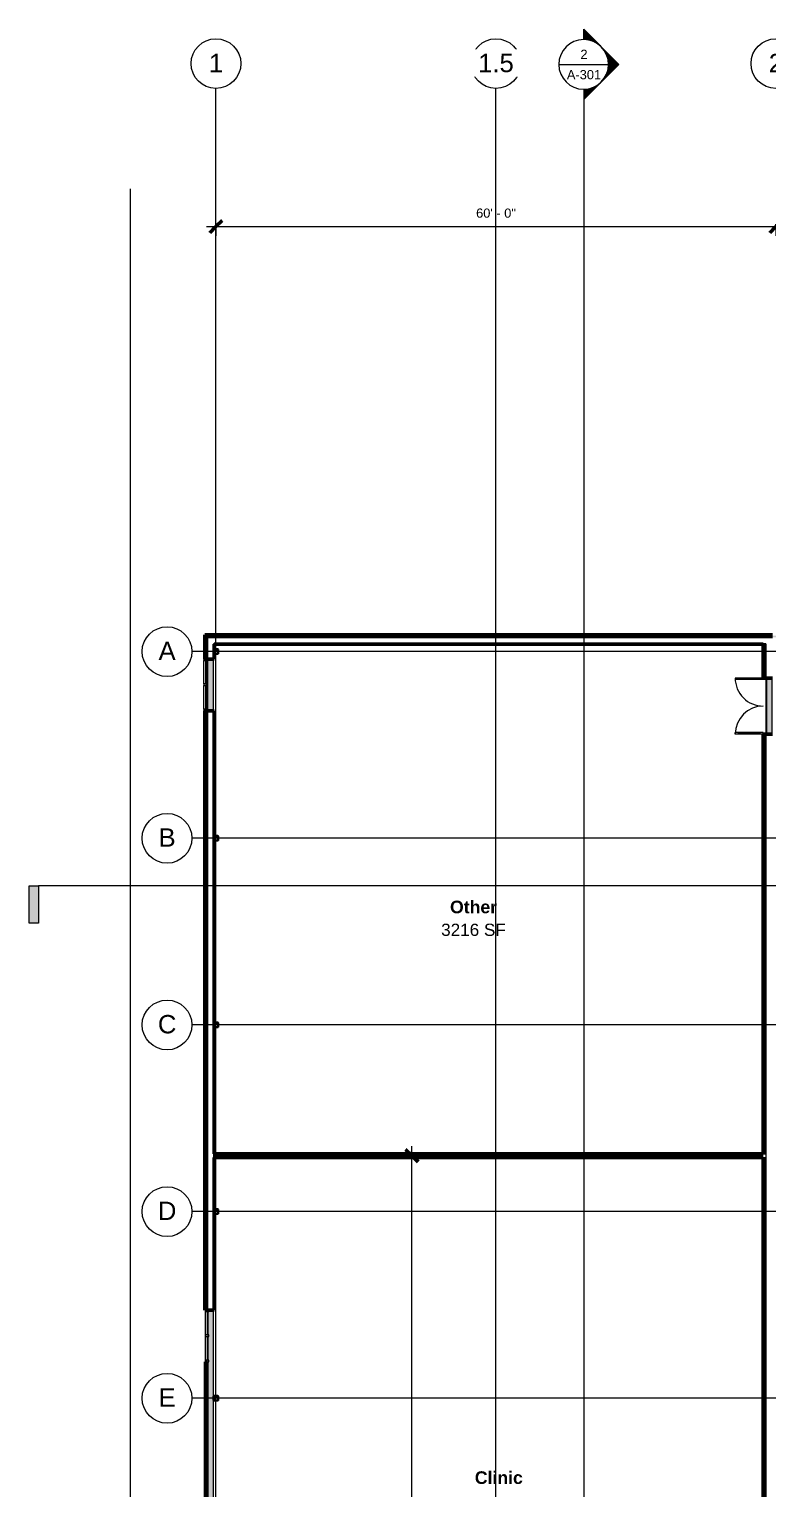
# Model space of a CAD drawing. Header units: inches. Extents: x 21836 to 26424, y -23174 to -20350.
# Drawn here: x 21836 to 22786, y -22226 to -20350 of the extents above; entities that cross this region are included whole.
import ezdxf

# ---------------------------------------------------------------- set-up
doc = ezdxf.new("R2010")
doc.units = ezdxf.units.IN
doc.header["$MEASUREMENT"] = 0
doc.linetypes.add('Grid Line 1_2_', pattern=[0.875, 0.5, -0.125, 0.125, -0.125])
for name, color, linetype, lineweight in [('A-ANNO-DIMS', 211, 'Continuous', 9), ('A-ANNO-DIMS-128', 211, 'Continuous', 9), ('A-DETL', 90, 'Continuous', 9), ('A-DOOR', 31, 'Continuous', 13), ('A-DOOR-GLAZ', 31, 'Continuous', 30), ('A-GLAZ-CURT', 52, 'Continuous', 9), ('A-GLAZ-CWMG', 51, 'Continuous', 9), ('A-WALL', 113, 'Continuous', 13), ('A-WALL-PATT', 111, 'Continuous', 50), ('C-BLDG-PADS', 91, 'Continuous', 9), ('C-TOPO', 7, 'Continuous', 9), ('G-ANNO-SYMB', 111, 'Continuous', 9), ('I-WALL', 2, 'Continuous', 13), ('L-SITE-WALL', 31, 'Continuous', 13), ('M-AREA-IDEN', 171, 'Continuous', 9), ('S-BEAM', 12, 'Continuous', 9), ('S-COLS', 52, 'Continuous', 9), ('S-GRID', 1, 'Continuous', 9), ('S-GRID-IDEN', 1, 'Continuous', 9)]:
    doc.layers.add(name, color=color, linetype=linetype, lineweight=lineweight)
doc.styles.add('Arial', font='arial.ttf', dxfattribs={"height": 23.60479})
doc.styles.add('Arial_1', font='arial.ttf', dxfattribs={"height": 11.802395})
doc.styles.add('Arial_2', font='arial.ttf', dxfattribs={"height": 15.736527})
doc.styles.add('Arial_B_1', font='arialbd.ttf', dxfattribs={"height": 16.236099})
doc.dimstyles.new('Linear_-_3_32__Arial', dxfattribs={"dimscale": 12, "dimtxt": 12, "dimasz": 1.333333, "dimexe": 1, "dimexo": 0.666667, "dimgap": 0.666667, "dimtad": 1, "dimdec": 0, "dimzin": 1, "dimdsep": 46, "dimlunit": 4, "dimtxsty": 'Arial_1', "dimblk1": 'OBLIQUE', "dimblk2": 'OBLIQUE', "dimsah": 1, "dimcen": 0.09, "dimdle": 1, "dimazin": 0, "dimtfac": 1, "dimtdec": 4, "dimtix": 1, "dimtmove": 0, "dimatfit": 3, "dimfxl": 1, "dimtvp": 1, "dimtfill": 1, "dimfrac": 2, "dimtolj": 1, "dimtzin": 0, "dimarcsym": 2})
doc.dimstyles.new('Linear_-_3_32__Arial_1', dxfattribs={"dimscale": 12, "dimtxt": 12, "dimasz": 1.333333, "dimexe": 1, "dimexo": 0.666667, "dimgap": 0.666667, "dimtad": 1, "dimdec": 0, "dimzin": 1, "dimdsep": 46, "dimlunit": 4, "dimtxsty": 'Arial_1', "dimblk1": 'OBLIQUE', "dimblk2": 'OBLIQUE', "dimsah": 1, "dimcen": 0.09, "dimdle": 1, "dimazin": 0, "dimtfac": 1, "dimtdec": 4, "dimtix": 1, "dimtmove": 0, "dimatfit": 3, "dimfxl": 1, "dimtvp": 1, "dimtfill": 1, "dimfrac": 2, "dimtolj": 1, "dimtzin": 0, "dimarcsym": 2})
pattern_1 = [(45, (0, 0), (-12.671354, 12.671354), []), (45, (0, 19.2), (-12.671354, 12.671354), [])]
pattern_2 = [(0, (0, 0), (0, 16), []), (90, (0, 0), (-16, 1e-15), [])]

# ---------------------------------------------------------------- blocks, each defined once
blk = doc.blocks.new('Girt_C - 8_D-707915-First Floor Plan')
at = {"layer": 'S-BEAM'}
h = blk.add_hatch(color=256, dxfattribs=at)
h.paths.add_polyline_path([(22065.5, -22759.9), (22065.6, -22759.9), (22065.6, -22473.7), (22065.4, -22473.7), (22065.4, -22759.9)], flags=0)
h.paths.add_polyline_path([(22065.6, -22335.6), (22065.5, -22063.1), (22065.4, -22063.1), (22065.4, -22335.6), (22065.5, -22335.6)], flags=0)
h.paths.add_polyline_path([(22065.6, -21226.1), (22065.6, -21159.6), (22065.4, -21159.6), (22065.4, -21226.1), (22065.6, -21226.1)], flags=0)
h = blk.add_hatch(color=256, dxfattribs=at)
h.paths.add_polyline_path([(22073.2, -22759.9), (22073.2, -22473.7), (22065.6, -22473.7), (22065.6, -22759.9)], flags=0)
h.paths.add_polyline_path([(22073.2, -22335.6), (22073.2, -21996.6), (22067.1, -21996.6), (22067.1, -21998.6), (22066.4, -21998.6), (22066.4, -22028.6), (22067.1, -22028.6), (22067.1, -22030.6), (22066.4, -22030.6), (22066.4, -22061.1), (22067.1, -22061.1), (22067.1, -22063.1), (22065.6, -22063.1), (22065.6, -22335.6)], flags=0)
h.paths.add_polyline_path([(22073.2, -21226.1), (22073.2, -21159.6), (22065.6, -21159.6), (22065.6, -21226.1)], flags=0)
h = blk.add_hatch(color=256, dxfattribs=at)
h.paths.add_polyline_path([(22073.3, -22759.9), (22073.4, -22759.9), (22073.4, -22473.7), (22073.2, -22473.7), (22073.2, -22759.9)], flags=0)
h.paths.add_polyline_path([(22073.2, -22335.6), (22073.4, -22335.6), (22073.4, -21996.6), (22073.2, -21996.6), (22073.2, -22259.2)], flags=0)
h.paths.add_polyline_path([(22073.3, -21226.1), (22073.4, -21226.1), (22073.4, -21159.6), (22073.2, -21159.6), (22073.2, -21226.1)], flags=0)
h = blk.add_hatch(color=256, dxfattribs=at)
h.paths.add_polyline_path([(22065.6, -22061.1), (22065.5, -22030.6), (22065.4, -22030.6), (22065.4, -22061.1), (22065.5, -22061.1)], flags=0)
h.paths.add_polyline_path([(22065.4, -22028.6), (22065.6, -22028.6), (22065.5, -21998.6), (22065.4, -21998.6), (22065.4, -22028.6)], flags=0)
h = blk.add_hatch(color=256, dxfattribs=at)
h.paths.add_polyline_path([(22066.4, -22061.1), (22066.4, -22030.6), (22065.6, -22030.6), (22065.6, -22061.1)], flags=0)
h.paths.add_polyline_path([(22066.4, -22028.6), (22066.4, -21998.6), (22065.6, -21998.6), (22065.6, -22028.6)], flags=0)
for p, q in [((22065.4, -21159.6), (22065.4, -21226.1)), ((22073.4, -21226.1), (22073.4, -21159.6)), ((22065.4, -21998.6), (22065.4, -22028.6)), ((22073.4, -22107.5), (22073.4, -21996.6)), ((22065.4, -22030.6), (22065.4, -22061.1)), ((22065.4, -22063.1), (22065.4, -22335.6)), ((22073.4, -22335.6), (22073.4, -22112.6)), ((22065.4, -22475.7), (22065.4, -22548.1)), ((22073.4, -22551.5), (22073.4, -22473.7)), ((22065.4, -22550.1), (22065.4, -22580)), ((22073.4, -22755.5), (22073.4, -22556.6)), ((22065.4, -22582), (22065.4, -22611.8)), ((22065.4, -22613.8), (22065.4, -22643.7)), ((22065.4, -22645.7), (22065.4, -22675.5)), ((22065.4, -22677.5), (22065.4, -22707.4)), ((22065.4, -22709.4), (22065.4, -22739.2)), ((22065.4, -22741.2), (22065.4, -22759.9)), ((22065.6, -22759.9), (22065.4, -22759.9)), ((22073.2, -22759.9), (22065.6, -22759.9)), ((22073.4, -22759.9), (22073.2, -22759.9))]:
    blk.add_line(p, q, dxfattribs=at)
blk = doc.blocks.new('Girt_Z - 8_D-559297-First Floor Plan')
at = {"layer": 'S-BEAM'}
h = blk.add_hatch(color=256, dxfattribs=at)
h.paths.add_polyline_path([(22783.5, -22337.9), (22784.1, -22337.9), (22784.1, -22265.9), (22783.5, -22265.9), (22783.5, -22336.7)], flags=0)
h.paths.add_polyline_path([(22783.5, -21256.1), (22784.1, -21256.1), (22784.1, -21184.1), (22783.5, -21184.1)], flags=0)
h = blk.add_hatch(color=256, dxfattribs=at)
h.paths.add_polyline_path([(22784.2, -22337.9), (22784.2, -22265.9), (22784.1, -22265.9), (22784.1, -22337.9)], flags=0)
h.paths.add_polyline_path([(22784.1, -21256.1), (22784.2, -21256.1), (22784.2, -21184.1), (22784.1, -21184.1)], flags=0)
h = blk.add_hatch(color=256, dxfattribs=at)
h.paths.add_polyline_path([(22791.3, -22337.9), (22791.3, -22265.9), (22784.2, -22265.9), (22784.2, -22337.9)], flags=0)
h.paths.add_polyline_path([(22791.3, -21256.1), (22791.3, -21184.1), (22784.2, -21184.1), (22784.2, -21256.1)], flags=0)
h = blk.add_hatch(color=256, dxfattribs=at)
h.paths.add_polyline_path([(22791.3, -22337.9), (22791.5, -22337.9), (22791.5, -22265.9), (22791.3, -22265.9), (22791.3, -22336.7)], flags=0)
h.paths.add_polyline_path([(22791.3, -21256.1), (22791.5, -21256.1), (22791.5, -21184.1), (22791.3, -21184.1)], flags=0)
for p, q in [((22783.5, -21184.1), (22783.5, -21256.1)), ((22784.1, -21184.1), (22784.1, -21256.1)), ((22784.2, -21184.1), (22784.2, -21256.1)), ((22791.5, -21256.1), (22791.5, -21184.1)), ((22783.5, -22265.9), (22783.5, -22337.9)), ((22784.1, -22265.9), (22784.1, -22337.9)), ((22784.2, -22265.9), (22784.2, -22337.9)), ((22791.5, -22337.9), (22791.5, -22265.9))]:
    blk.add_line(p, q, dxfattribs=at)
blk = doc.blocks.new('System Panel - Glazed-620282-First Floor Plan')
at = {"layer": 'A-GLAZ-CURT', "lineweight": 13}
for p, q in [((15, 1.25), (-15, 1.25)), ((-15, 1.25), (-15, 0.25)), ((-15, 0.25), (15, 0.25)), ((15, 0.25), (15, 1.25))]:
    blk.add_line(p, q, dxfattribs=at)
blk = doc.blocks.new('Rectangular Mullion - Rectangular Mullion 1-620283-First Floor Plan')
at = {"layer": 'A-GLAZ-CWMG', "lineweight": 20}
for p, q in [((0, 2), (-2, 2)), ((-2, 2), (-2, -2)), ((0, -2), (0, 2)), ((-2, -2), (0, -2))]:
    blk.add_line(p, q, dxfattribs=at)
blk = doc.blocks.new('Rectangular Mullion - Rectangular Mullion 1-620284-First Floor Plan')
at = {"layer": 'A-GLAZ-CWMG', "lineweight": 20}
for p, q in [((-2, 2), (0, 2)), ((-2, -2), (-2, 2)), ((0, 2), (0, -2)), ((0, -2), (-2, -2))]:
    blk.add_line(p, q, dxfattribs=at)
blk = doc.blocks.new('Rectangular Mullion - Rectangular Mullion 1-599793-First Floor Plan')
at = {"layer": 'A-GLAZ-CWMG'}
blk.add_line((22063.1, -22028.6), (22063.1, -21998.6), dxfattribs=at)
blk = doc.blocks.new('System Panel - Glazed-620285-First Floor Plan')
at = {"layer": 'A-GLAZ-CURT', "lineweight": 13}
for p, q in [((15.25, 1.25), (-15.25, 1.25)), ((-15.25, 1.25), (-15.25, 0.25)), ((-15.25, 0.25), (15.25, 0.25)), ((15.25, 0.25), (15.25, 1.25))]:
    blk.add_line(p, q, dxfattribs=at)
blk = doc.blocks.new('Rectangular Mullion - Rectangular Mullion 1-599795-First Floor Plan')
at = {"layer": 'A-GLAZ-CWMG'}
for p, q in [((22063.1, -22061.1), (22063.1, -22030.6)), ((22064.7, -22063.1), (22063.1, -22063.1)), ((22065, -22063.1), (22064.7, -22063.1)), ((22065.4, -22063.1), (22065, -22063.1))]:
    blk.add_line(p, q, dxfattribs=at)
blk = doc.blocks.new('Rectangular Mullion - Rectangular Mullion 1-620281-First Floor Plan')
at = {"layer": 'A-GLAZ-CWMG', "lineweight": 20}
for p, q in [((-1, 2), (1, 2)), ((-1, -2), (-1, 2)), ((1, 2), (1, -2)), ((1, -2), (-1, -2))]:
    blk.add_line(p, q, dxfattribs=at)
blk = doc.blocks.new('Double-Glass 1 - 72_ x 96_-704381-First Floor Plan')
at = {"layer": 'A-DOOR', "lineweight": 20}
for p, q in [((-36, -6.2), (-36, -10.2)), ((-36, -6.2), (-34, -6.2)), ((-36, -10.2), (-34, -10.2)), ((-34, -6.2), (-34, -10.2)), ((34, -6.2), (34, -10.2)), ((36, -6.2), (34, -6.2)), ((36, -10.2), (34, -10.2)), ((36, -6.2), (36, -10.2)), ((-36, -38.2), (-36, -42.2)), ((-36, -38.2), (-34, -38.2)), ((-36, -42.2), (-34, -42.2)), ((-34, -38.2), (-34, -42.2)), ((34, -38.2), (34, -42.2)), ((34, -38.2), (36, -38.2)), ((36, -42.2), (34, -42.2)), ((36, -38.2), (36, -42.2))]:
    blk.add_line(p, q, dxfattribs=at)
at = {"layer": 'A-DOOR', "lineweight": 9}
for p, q in [((-36, -10.2), (-36, -38.2)), ((-34, -10.2), (-34, -38.2)), ((34, -10.2), (34, -38.2)), ((36, -10.2), (36, -38.2))]:
    blk.add_line(p, q, dxfattribs=at)
for centre, start, end in [((-36, -6.2), 270, 0), ((36, -6.1), 180.0334, 270)]:
    blk.add_arc(centre, 36, start, end, dxfattribs=at)
at = {"layer": 'A-DOOR-GLAZ'}
for p, q in [((-35, -38.2), (-35, -10.2)), ((35, -10.2), (35, -38.2))]:
    blk.add_line(p, q, dxfattribs=at)
blk = doc.blocks.new('Basic Wall _ arcoPlus - 547 - ___-687784-First Floor Plan')
at = {"layer": 'A-WALL'}
for p, q in [((22063, -22063.1), (22062.9, -22063.1)), ((22062.9, -22063.1), (22063, -22063.1)), ((22062.9, -22063.1), (22062.9, -22335.6)), ((22062.9, -22063.1), (22062.9, -22335.6)), ((22063, -22063.1), (22063, -22063.1)), ((22063.1, -22063.1), (22063, -22063.1)), ((22063, -22063.1), (22063, -22063.1)), ((22063, -22063.1), (22063, -22063.1)), ((22063, -22063.1), (22063.1, -22063.1)), ((22063, -22063.1), (22063, -22335.6)), ((22063, -22063.1), (22063, -22335.6)), ((22063, -22063.1), (22063, -22335.6)), ((22063, -22063.1), (22063, -22335.6)), ((22064.7, -22063.1), (22063.1, -22063.1)), ((22063.1, -22063.1), (22064.7, -22063.1)), ((22065, -22063.1), (22064.7, -22063.1)), ((22064.7, -22063.1), (22065, -22063.1)), ((22065, -22063.1), (22064.7, -22063.1)), ((22064.7, -22063.1), (22064.7, -22335.6)), ((22064.7, -22063.1), (22064.7, -22335.6)), ((22064.7, -22063.1), (22064.7, -22335.6)), ((22064.7, -22063.1), (22064.7, -22335.6)), ((22065, -22063.1), (22065, -22063.1)), ((22065, -22063.1), (22065, -22335.6)), ((22065, -22063.1), (22065, -22335.6)), ((22065, -22063.1), (22065, -22335.6)), ((22065, -22335.6), (22065, -22063.1))]:
    blk.add_line(p, q, dxfattribs=at)
blk = doc.blocks.new('System Panel - Glazed-V41-First Floor Plan')
at = {"layer": 'A-GLAZ-CURT', "lineweight": 13}
for p, q in [((15, 1.25), (-15, 1.25)), ((-15, 1.25), (-15, 0.25)), ((-15, 0.25), (15, 0.25)), ((15, 0.25), (15, 1.25))]:
    blk.add_line(p, q, dxfattribs=at)
at = {"layer": 'A-GLAZ-CURT'}
for p, q in [((-15, 0.25), (-15, 1.25)), ((15, 1.25), (-15, 1.25)), ((-15, 0.25), (15, 0.25)), ((15, 1.25), (15, 0.25))]:
    blk.add_line(p, q, dxfattribs=at)
blk = doc.blocks.new('Rectangular Mullion - Rectangular Mullion 1-V42-First Floor Plan')
at = {"layer": 'A-GLAZ-CWMG'}
for p, q in [((22060.6, -21191.6), (22060.6, -21161.6)), ((22064.6, -21191.6), (22064.6, -21161.6))]:
    blk.add_line(p, q, dxfattribs=at)
blk = doc.blocks.new('System Panel - Glazed-V43-First Floor Plan')
at = {"layer": 'A-GLAZ-CURT', "lineweight": 13}
for p, q in [((15.25, 1.25), (-15.25, 1.25)), ((-15.25, 1.25), (-15.25, 0.25)), ((-15.25, 0.25), (15.25, 0.25)), ((15.25, 0.25), (15.25, 1.25))]:
    blk.add_line(p, q, dxfattribs=at)
at = {"layer": 'A-GLAZ-CURT'}
for p, q in [((-15.25, 0.25), (-15.25, 1.25)), ((15.25, 1.25), (-15.25, 1.25)), ((-15.25, 0.25), (15.25, 0.25)), ((15.25, 1.25), (15.25, 0.25))]:
    blk.add_line(p, q, dxfattribs=at)
blk = doc.blocks.new('Rectangular Mullion - Rectangular Mullion 1-V44-First Floor Plan')
at = {"layer": 'A-GLAZ-CWMG'}
for p, q in [((22060.6, -21224.1), (22060.6, -21193.6)), ((22064.6, -21224.1), (22064.6, -21193.6))]:
    blk.add_line(p, q, dxfattribs=at)
blk = doc.blocks.new('Grid - Grid Head - Circle-14747-First Floor Plan')
at = {"layer": 'S-GRID-IDEN'}
blk.add_circle((0, 0), 0.25, dxfattribs=at)
blk = doc.blocks.new('Section - Section Head - Filled-1526-First Floor Plan')
at = {"layer": 'G-ANNO-SYMB'}
h = blk.add_hatch(color=256, dxfattribs=at)
edge = h.paths.add_edge_path(flags=0)
edge.add_line((-0.427, 0.177), (-0.25, 0.354))
edge.add_line((-0.25, 0.354), (-0.25, 0.25))
edge.add_arc((-0.25, 0), 0.25, 90, 135)
h = blk.add_hatch(color=256, dxfattribs=at)
edge = h.paths.add_edge_path(flags=0)
edge.add_arc((-0.25, 0), 0.25, 45, 90)
edge.add_line((-0.25, 0.25), (-0.25, 0.354))
edge.add_line((-0.25, 0.354), (-0.073, 0.177))
h = blk.add_hatch(color=256, dxfattribs=at)
edge = h.paths.add_edge_path(flags=0)
edge.add_arc((-0.25, 0), 0.25, 137.9216, 180)
edge.add_line((-0.5, 0), (-0.604, 0))
edge.add_line((-0.604, 0), (-0.436, 0.168))
h = blk.add_hatch(color=256, dxfattribs=at)
edge = h.paths.add_edge_path(flags=0)
edge.add_line((-0.064, 0.168), (0.104, 0))
edge.add_line((0.104, 0), (0, 0))
edge.add_arc((-0.25, 0), 0.25, 0, 42.0784)
for p, q in [((-0.25, 0.354), (-0.604, 0)), ((-0.25, 0.354), (-0.427, 0.177)), ((-0.25, 0.354), (0.104, 0)), ((-0.25, 0.25), (-0.25, 0.354)), ((-0.073, 0.177), (-0.25, 0.354)), ((-0.25, 0.354), (-0.25, 0.25)), ((-0.436, 0.168), (-0.604, 0)), ((0.104, 0), (-0.064, 0.168)), ((-0.604, 0), (-0.5, 0)), ((0, 0), (0.104, 0)), ((-0.5, 0), (-0.604, 0)), ((0, 0), (0.104, 0))]:
    blk.add_line(p, q, dxfattribs=at)
for start, end in [(360, 180), (137.9216, 180), (90, 135), (45, 90), (0, 42.0784), (180, 360)]:
    blk.add_arc((-0.25, 0), 0.25, start, end, dxfattribs=at)
blk = doc.blocks.new('DIMBLOCK1-First Floor Plan')
at = {"layer": 'A-ANNO-DIMS-128'}
for p, q in [((22064.4, -20603.7), (22796.4, -20603.7)), ((22076.4, -20600.4), (22076.4, -20615.7)), ((22076.4, -20603.7), (22076.4, -20600.4)), ((22796.4, -20600.4), (22796.4, -20615.7)), ((22796.4, -20603.7), (22796.4, -20600.4))]:
    blk.add_line(p, q, dxfattribs=at)
at = {"layer": 'A-ANNO-DIMS-128', "lineweight": 50}
for p, q in [((22076.4, -20603.7), (22068.4, -20611.7)), ((22076.4, -20603.7), (22084.4, -20595.7)), ((22796.4, -20603.7), (22788.4, -20611.7)), ((22796.4, -20603.7), (22804.4, -20595.7))]:
    blk.add_line(p, q, dxfattribs=at)
at = {"layer": 'A-ANNO-DIMS-128', "color": 0, "insert": (22410.9, -20580.4), "char_height": 11.8, "width": 61.145, "attachment_point": 1, "line_spacing_factor": 0.938532, "style": 'Arial_1', "bg_fill": 3, "box_fill_scale": 1.25, "bg_fill_color": 0, "bg_fill_transparency": 0}
blk.add_mtext('60\' - 0"', dxfattribs=at)
blk = doc.blocks.new('_Oblique')
at = {"color": 0, "linetype": 'ByBlock', "lineweight": -2}
blk.add_line((-0.5, -0.5), (0.5, 0.5), dxfattribs=at)
blk = doc.blocks.new('Section - 3_32_ x 3_8_-18514-First Floor Plan')
at = {"layer": 'G-ANNO-SYMB'}
blk.add_hatch(color=256, dxfattribs=at).paths.add_polyline_path([(0, 0.375), (0, 0), (-0.09375, 0), (-0.09375, 0.375)], flags=0)
for p, q in [((0, 0.375), (-0.09375, 0.375)), ((-0.09375, 0.375), (-0.09375, 0)), ((0, 0), (0, 0.375)), ((-0.09375, 0), (0, 0))]:
    blk.add_line(p, q, dxfattribs=at)
blk = doc.blocks.new('DIMBLOCK14-First Floor Plan')
at = {"layer": 'A-ANNO-DIMS-128'}
for p, q in [((22328.3, -22770.1), (22328.3, -21786.1)), ((22325, -21798.1), (22340.3, -21798.1)), ((22328.3, -21798.1), (22325, -21798.1)), ((22325, -22758.1), (22340.3, -22758.1)), ((22328.3, -22758.1), (22325, -22758.1))]:
    blk.add_line(p, q, dxfattribs=at)
at = {"layer": 'A-ANNO-DIMS-128', "lineweight": 50}
for p, q in [((22328.3, -21798.1), (22320.3, -21790.1)), ((22328.3, -21798.1), (22336.3, -21806.1)), ((22328.3, -22758.1), (22320.3, -22750.1)), ((22328.3, -22758.1), (22336.3, -22766.1))]:
    blk.add_line(p, q, dxfattribs=at)
at = {"layer": 'A-ANNO-DIMS-128', "color": 0, "insert": (22305, -22303.5), "char_height": 11.8, "width": 61.145, "attachment_point": 1, "rotation": 90, "line_spacing_factor": 0.938532, "style": 'Arial_1', "bg_fill": 3, "box_fill_scale": 1.25, "bg_fill_color": 0, "bg_fill_transparency": 0}
blk.add_mtext('80\' - 0"', dxfattribs=at)

msp = doc.modelspace()

# ---------------------------------------------------------------- hatches: boundary and pattern name
at = {"layer": 'A-WALL-PATT', "lineweight": 9}
h = msp.add_hatch(dxfattribs=at)
h.set_pattern_fill('FP_10', color=256, style=0, pattern_type=2)
h.set_pattern_definition(pattern_2)
h.paths.add_polyline_path([(22063.6, -21131.3), (22792.1, -21131.3), (22792.1, -21130.3), (22063.6, -21130.3)], flags=0)
h = msp.add_hatch(dxfattribs=at)
h.set_pattern_fill('FP_10', color=256, style=0, pattern_type=2)
h.set_pattern_definition(pattern_2)
h.paths.add_polyline_path([(22063.6, -21159.6), (22064.6, -21159.6), (22064.6, -21131.3), (22063.6, -21131.3), (22063.6, -21155.4)], flags=0)
h = msp.add_hatch(dxfattribs=at)
h.set_pattern_fill('FP_10', color=256, style=0, pattern_type=2)
h.set_pattern_definition(pattern_2)
h.paths.add_polyline_path([(22782.8, -22369.5), (22782.8, -22337.9), (22781.8, -22337.9), (22781.8, -22369.5)], flags=0)
h.paths.add_polyline_path([(22782.8, -22265.9), (22782.8, -21800.6), (22781.8, -21800.6), (22781.8, -22265.9)], flags=0)
h.paths.add_polyline_path([(22781.8, -21795.6), (22782.8, -21795.6), (22782.8, -21256.1), (22781.8, -21256.1), (22781.8, -21794.4)], flags=0)
h.paths.add_polyline_path([(22782.8, -21184.1), (22782.8, -21140.7), (22781.8, -21140.7), (22781.8, -21184.1)], flags=0)
h = msp.add_hatch(dxfattribs=at)
h.set_pattern_fill('FP_10', color=256, style=0, pattern_type=2)
h.set_pattern_definition(pattern_2)
h.paths.add_polyline_path([(22063.6, -21996.6), (22064.6, -21996.6), (22064.6, -21226.1), (22063.6, -21226.1), (22063.6, -21949.4)], flags=0)
at = {"layer": 'C-BLDG-PADS'}
h = msp.add_hatch(color=256, dxfattribs=at)
h.paths.add_polyline_path([(24705.1, -22771.5), (24978.9, -22771.5), (24978.9, -22771.5), (24661.4, -22771.5), (24661.4, -22771.5)], flags=0)
h.paths.add_polyline_path([(24013.9, -22771.5), (24232.4, -22771.5), (24232.4, -22771.5), (23989.4, -22771.5), (23989.4, -22771.5)], flags=0)
h.paths.add_polyline_path([(23570.6, -22771.5), (23921.4, -22771.5), (23921.4, -22771.5), (23502.4, -22771.5), (23502.4, -22771.5)], flags=0)
h.paths.add_polyline_path([(24819.5, -22771.4), (24978.9, -22771.4), (24978.9, -22771.3), (24661.4, -22771.3), (24661.4, -22771.4), (24774.2, -22771.4)], flags=0)
h.paths.add_polyline_path([(23712.7, -22771.4), (23921.4, -22771.4), (23921.4, -22771.3), (23502.4, -22771.3), (23502.4, -22771.4), (23599.2, -22771.4)], flags=0)
h.paths.add_polyline_path([(24111.4, -22771.4), (24232.4, -22771.4), (24232.4, -22771.3), (23989.4, -22771.3), (23989.4, -22771.4), (24013.9, -22771.4)], flags=0)
h.paths.add_polyline_path([(24843.3, -22769.5), (24978.9, -22769.5), (24978.9, -22769.4), (24661.4, -22769.4), (24661.4, -22769.5), (24774.2, -22769.5)], flags=0)
h.paths.add_polyline_path([(23989.4, -22769.5), (24232.4, -22769.5), (24232.4, -22769.4), (23989.4, -22769.4)], flags=0)
h.paths.add_polyline_path([(23502.4, -22769.5), (23921.4, -22769.5), (23921.4, -22769.4), (23502.4, -22769.4)], flags=0)
h.paths.add_polyline_path([(25993, -22339.1), (25994.6, -22339.1), (25994.6, -22337.4), (25993.6, -22337.4), (25993.6, -22335.6), (25993, -22335.6), (25993, -22338.3)], flags=0)
h.paths.add_polyline_path([(22065, -22335.6), (22065, -22063.1), (22065, -22063.1), (22065, -22335.6)], flags=0)
h.paths.add_polyline_path([(22063.1, -22335.6), (22063.1, -22063.1), (22063, -22063.1), (22063, -22335.6), (22063.1, -22335.6)], flags=0)
h.paths.add_polyline_path([(22062.9, -22335.6), (22063, -22335.6), (22063, -22063.1), (22062.9, -22063.1), (22062.9, -22259.2)], flags=0)
h.paths.add_polyline_path([(25992.7, -22335.6), (25992.7, -22110.1), (25992.6, -22110.1), (25992.6, -22335.6)], flags=0)
h.paths.add_polyline_path([(25965.9, -21131.8), (25983.8, -21131.8), (25983.8, -21131.7), (25856, -21131.7), (25856, -21131.8)], flags=0)
h.paths.add_polyline_path([(24064.7, -21131.8), (24064.7, -21131.7), (23952.4, -21131.7), (23952.4, -21131.8)], flags=0)
h.paths.add_polyline_path([(22838.9, -21131.8), (22938.3, -21131.8), (22938.3, -21131.7), (22792.1, -21131.7), (22792.1, -21131.8), (22805.8, -21131.8)], flags=0)
h.paths.add_polyline_path([(22800.6, -21129.9), (22800.6, -21129.8), (22792.1, -21129.8), (22792.1, -21129.9)], flags=0)
h.paths.add_polyline_path([(22800.6, -21129.7), (22800.6, -21129.7), (22792.1, -21129.7), (22792.1, -21129.7)], flags=0)
h = msp.add_hatch(color=256, dxfattribs=at)
h.paths.add_polyline_path([(24973.8, -22771.5), (24978.9, -22771.5), (24978.9, -22771.4), (24661.4, -22771.4), (24661.4, -22771.5), (24843.3, -22771.5)], flags=0)
h.paths.add_polyline_path([(24013.9, -22771.5), (24232.4, -22771.5), (24232.4, -22771.4), (23989.4, -22771.4), (23989.4, -22771.5)], flags=0)
h.paths.add_polyline_path([(23921.4, -22771.5), (23921.4, -22771.4), (23502.4, -22771.4), (23502.4, -22771.5), (23875.7, -22771.5)], flags=0)
h.paths.add_polyline_path([(24978.9, -22771.3), (24978.9, -22769.8), (24661.4, -22769.8), (24661.4, -22771.3), (24973.9, -22771.3)], flags=0)
h.paths.add_polyline_path([(24152.2, -22771.3), (24232.4, -22771.3), (24232.4, -22769.8), (23989.4, -22769.8), (23989.4, -22771.3), (24013.9, -22771.3)], flags=0)
h.paths.add_polyline_path([(23563, -22771.3), (23921.4, -22771.3), (23921.4, -22769.8), (23502.4, -22769.8), (23502.4, -22771.3)], flags=0)
h.paths.add_polyline_path([(24973.9, -22769.8), (24978.9, -22769.8), (24978.9, -22769.5), (24661.4, -22769.5), (24661.4, -22769.8), (24843.3, -22769.8)], flags=0)
h.paths.add_polyline_path([(23515.2, -22769.8), (23921.4, -22769.8), (23921.4, -22769.5), (23502.4, -22769.5), (23502.4, -22769.8)], flags=0)
h.paths.add_polyline_path([(24013.9, -22769.8), (24232.4, -22769.8), (24232.4, -22769.5), (23989.4, -22769.5), (23989.4, -22769.8)], flags=0)
h.paths.add_polyline_path([(22063, -22335.6), (22063, -22335.6), (22063, -22063.1), (22063, -22063.1), (22063, -22259.2)], flags=0)
h.paths.add_polyline_path([(22064.6, -22335.6), (22064.7, -22335.6), (22064.6, -22063.1), (22063.1, -22063.1), (22063.1, -22335.6), (22063.6, -22335.6)], flags=0)
h.paths.add_polyline_path([(22064.7, -22335.6), (22065, -22335.6), (22065, -22063.1), (22064.7, -22063.1), (22064.7, -22259.2)], flags=0)
h.paths.add_polyline_path([(25993, -22335.6), (25993, -22110.1), (25992.7, -22110.1), (25992.7, -22335.6)], flags=0)
h.paths.add_polyline_path([(25993.6, -22335.6), (25993.6, -22110.1), (25993, -22110.1), (25993, -22335.6), (25993.1, -22335.6)], flags=0)
h.paths.add_polyline_path([(25965.9, -21131.7), (25983.8, -21131.7), (25983.8, -21131.4), (25856, -21131.4), (25856, -21131.7)], flags=0)
h.paths.add_polyline_path([(24064.7, -21131.7), (24064.7, -21131.4), (23952.4, -21131.4), (23952.4, -21131.7)], flags=0)
h.paths.add_polyline_path([(22938.3, -21131.7), (22938.3, -21131.4), (22792.1, -21131.4), (22792.1, -21131.7), (22908.1, -21131.7)], flags=0)
h.paths.add_polyline_path([(25983.8, -21131.4), (25983.8, -21131.3), (25993.6, -21131.3), (25993.6, -21129.9), (25856, -21129.9), (25856, -21131.4), (25965.9, -21131.4)], flags=0)
h.paths.add_polyline_path([(23952.4, -21131.4), (24064.7, -21131.4), (24064.7, -21129.9), (23952.4, -21129.9), (23952.4, -21131.3)], flags=0)
h.paths.add_polyline_path([(22908.1, -21131.4), (22938.3, -21131.4), (22938.3, -21129.9), (22792.1, -21129.9), (22792.1, -21131.4), (22838.9, -21131.4)], flags=0)
h.paths.add_polyline_path([(22792.1, -21129.8), (22800.6, -21129.7), (22800.6, -21129.7), (22792.1, -21129.7)], flags=0)
at = {"layer": 'S-COLS'}
h = msp.add_hatch(dxfattribs=at)
h.set_pattern_fill('FP_1', color=256, style=0, pattern_type=2)
h.set_pattern_definition(pattern_1)
h.paths.add_polyline_path([(22078.9, -21393.1), (22079.3, -21392.9), (22079.4, -21392.6), (22079.4, -21387.5), (22079.3, -21387.2), (22078.9, -21387.1), (22073.9, -21387.1), (22073.5, -21387.2), (22073.4, -21387.5), (22073.4, -21392.6), (22073.5, -21392.9), (22073.9, -21393.1)], flags=0)
h.paths.add_polyline_path([(22073.9, -21392.8), (22073.7, -21392.8), (22073.6, -21392.6), (22073.6, -21387.5), (22073.7, -21387.4), (22073.9, -21387.3), (22078.9, -21387.3), (22079.1, -21387.4), (22079.2, -21387.5), (22079.2, -21392.6), (22079.1, -21392.8), (22078.9, -21392.8)], flags=0)
h = msp.add_hatch(dxfattribs=at)
h.set_pattern_fill('FP_1', color=256, style=0, pattern_type=2)
h.set_pattern_definition(pattern_1)
h.paths.add_polyline_path([(22073.9, -21873.1), (22078.9, -21873.1), (22079.3, -21872.9), (22079.4, -21872.6), (22079.4, -21867.5), (22079.3, -21867.2), (22078.9, -21867.1), (22073.9, -21867.1), (22073.5, -21867.2), (22073.4, -21867.5), (22073.4, -21872.6), (22073.5, -21872.9)], flags=0)
h.paths.add_polyline_path([(22073.9, -21872.8), (22073.7, -21872.8), (22073.6, -21872.6), (22073.6, -21867.5), (22073.7, -21867.4), (22073.9, -21867.3), (22078.9, -21867.3), (22079.1, -21867.4), (22079.2, -21867.5), (22079.2, -21872.6), (22079.1, -21872.8), (22078.9, -21872.8), (22078.7, -21872.8)], flags=0)

# ---------------------------------------------------------------- linework, layer by layer
at = {"layer": 'A-DETL'}
msp.add_line((21966.1, -20555), (21966.1, -22319.1), dxfattribs=at)
at = {"layer": 'A-WALL'}
for p, q in [((22792.1, -21129.6), (22062.9, -21129.6)), ((22062.9, -21129.6), (22062.9, -21159.6)), ((22792.1, -21130.3), (22063.6, -21130.3)), ((22063.6, -21130.3), (22063.6, -21159.6)), ((22792.1, -21131.3), (22064.6, -21131.3)), ((22064.6, -21131.3), (22064.6, -21159.6)), ((22065.4, -21132.1), (22792.1, -21132.1)), ((22065.4, -21132.1), (22065.4, -21159.6)), ((22783.5, -21140.1), (22073.4, -21140.1)), ((22073.4, -21140.1), (22073.4, -21159.6)), ((22783.5, -21140.7), (22780, -21140.7)), ((22781, -21140.7), (22781, -21184.1)), ((22781.8, -21140.7), (22781.8, -21184.1)), ((22782.8, -21140.7), (22782.8, -21184.1)), ((22783.5, -21140.1), (22783.5, -21184.1)), ((22062.9, -21226.1), (22062.9, -21996.6)), ((22063.6, -21226.1), (22063.6, -21996.6)), ((22064.6, -21226.1), (22064.6, -21996.6)), ((22065.4, -21226.1), (22065.4, -21996.6)), ((22073.4, -21226.1), (22073.4, -21996.6)), ((22781, -21256.1), (22781, -21795.6)), ((22781.8, -21256.1), (22781.8, -21795.6)), ((22782.8, -21256.1), (22782.8, -21795.6)), ((22783.5, -21256.1), (22783.5, -22265.9)), ((22073.4, -21795.6), (22074, -21795.6)), ((22073.4, -21800.6), (22074, -21800.6)), ((22780, -21795.6), (22783.5, -21795.6)), ((22780, -21800.6), (22783.5, -21800.6)), ((22781, -21800.6), (22781, -22265.9)), ((22781.8, -21800.6), (22781.8, -22265.9)), ((22782.8, -21800.6), (22782.8, -22265.9))]:
    msp.add_line(p, q, dxfattribs=at)
at = {"layer": 'A-WALL', "lineweight": 50}
for p, q in [((22063.1, -22063.1), (22063.1, -22336.1)), ((22064.7, -22063.1), (22063.1, -22063.1)), ((22064.7, -22336.1), (22064.7, -22063.1))]:
    msp.add_line(p, q, dxfattribs=at)
at = {"layer": 'C-BLDG-PADS'}
msp.add_line((22062.9, -21996.6), (22062.9, -22335.6), dxfattribs=at)
at = {"layer": 'C-TOPO'}
msp.add_line((22062.9, -22335.6), (22062.9, -21996.6), dxfattribs=at)
at = {"layer": 'G-ANNO-SYMB'}
for p, q in [((22517.2, -20395.1), (22581.2, -20395.1)), ((22549.2, -20427.1), (22549.2, -23161.9)), ((26346.9, -21451.1), (21848.3, -21451.1))]:
    msp.add_line(p, q, dxfattribs=at)
at = {"layer": 'I-WALL', "lineweight": 50}
for p, q in [((22780, -21795.6), (22074, -21795.6)), ((22074, -21800.6), (22780, -21800.6))]:
    msp.add_line(p, q, dxfattribs=at)
at = {"layer": 'L-SITE-WALL', "lineweight": 50}
for p, q in [((22792.1, -21128.6), (22061.9, -21128.6)), ((22061.9, -21128.6), (22061.9, -21159.6)), ((22074, -21140.7), (22780, -21140.7)), ((22074, -21159.6), (22074, -21140.7)), ((22780, -21140.7), (22780, -21184.1)), ((22061.9, -21159.6), (22074, -21159.6)), ((22780, -21184.1), (22792.1, -21184.1)), ((22074, -21226.1), (22061.9, -21226.1)), ((22061.9, -21226.1), (22061.9, -21996.6)), ((22074, -21795.6), (22074, -21226.1)), ((22792.1, -21256.1), (22780, -21256.1)), ((22780, -21256.1), (22780, -21795.6)), ((22074, -21996.6), (22074, -21800.6)), ((22780, -21800.6), (22780, -22265.9)), ((22061.9, -21996.6), (22074, -21996.6))]:
    msp.add_line(p, q, dxfattribs=at)
at = {"layer": 'S-COLS', "lineweight": 30}
for p, q in [((22073.4, -21147.5), (22073.4, -21152.6)), ((22073.6, -21152.6), (22073.6, -21147.5)), ((22078.9, -21147.1), (22073.9, -21147.1)), ((22073.9, -21147.3), (22078.9, -21147.3)), ((22079.2, -21147.5), (22079.2, -21152.6)), ((22079.4, -21152.6), (22079.4, -21147.5)), ((22078.9, -21152.8), (22073.9, -21152.8)), ((22073.9, -21153.1), (22078.9, -21153.1)), ((22073.4, -21387.5), (22073.4, -21392.6)), ((22073.6, -21392.6), (22073.6, -21387.5)), ((22078.9, -21387.1), (22073.9, -21387.1)), ((22073.9, -21387.3), (22078.9, -21387.3)), ((22078.9, -21392.8), (22073.9, -21392.8)), ((22073.9, -21393.1), (22078.9, -21393.1)), ((22079.2, -21387.5), (22079.2, -21392.6)), ((22079.4, -21392.6), (22079.4, -21387.5)), ((22073.4, -21627.5), (22073.4, -21632.6)), ((22073.6, -21632.6), (22073.6, -21627.5)), ((22078.9, -21627.1), (22073.9, -21627.1)), ((22073.9, -21627.3), (22078.9, -21627.3)), ((22078.9, -21632.8), (22073.9, -21632.8)), ((22073.9, -21633.1), (22078.9, -21633.1)), ((22079.2, -21627.5), (22079.2, -21632.6)), ((22079.4, -21632.6), (22079.4, -21627.5)), ((22073.4, -21867.5), (22073.4, -21872.6)), ((22073.6, -21872.6), (22073.6, -21867.5)), ((22078.9, -21867.1), (22073.9, -21867.1)), ((22073.9, -21867.3), (22078.9, -21867.3)), ((22078.9, -21872.8), (22073.9, -21872.8)), ((22073.9, -21873.1), (22078.9, -21873.1)), ((22079.2, -21867.5), (22079.2, -21872.6)), ((22079.4, -21872.6), (22079.4, -21867.5)), ((22073.4, -22107.5), (22073.4, -22112.6)), ((22073.6, -22112.6), (22073.6, -22107.5)), ((22078.9, -22107.1), (22073.9, -22107.1)), ((22073.9, -22107.3), (22078.9, -22107.3)), ((22078.9, -22112.8), (22073.9, -22112.8)), ((22073.9, -22113.1), (22078.9, -22113.1)), ((22079.2, -22107.5), (22079.2, -22112.6)), ((22079.4, -22112.6), (22079.4, -22107.5))]:
    msp.add_line(p, q, dxfattribs=at)
for centre, radius, start, end in [((22073.9, -21147.5), 0.466, 90, 180), ((22073.9, -21147.5), 0.233, 90, 180), ((22078.9, -21147.5), 0.466, 0, 90), ((22078.9, -21147.5), 0.233, 0, 90), ((22073.9, -21152.6), 0.466, 180, 270), ((22073.9, -21152.6), 0.233, 180, 270), ((22078.9, -21152.6), 0.466, 270, 0), ((22078.9, -21152.6), 0.233, 270, 0), ((22073.9, -21387.5), 0.466, 90, 180), ((22073.9, -21392.6), 0.466, 180, 270), ((22073.9, -21387.5), 0.233, 90, 180), ((22073.9, -21392.6), 0.233, 180, 270), ((22078.9, -21387.5), 0.466, 0, 90), ((22078.9, -21387.5), 0.233, 0, 90), ((22078.9, -21392.6), 0.466, 270, 0), ((22078.9, -21392.6), 0.233, 270, 0), ((22073.9, -21627.5), 0.466, 90, 180), ((22073.9, -21632.6), 0.466, 180, 270), ((22073.9, -21627.5), 0.233, 90, 180), ((22073.9, -21632.6), 0.233, 180, 270), ((22078.9, -21627.5), 0.466, 0, 90), ((22078.9, -21627.5), 0.233, 0, 90), ((22078.9, -21632.6), 0.466, 270, 0), ((22078.9, -21632.6), 0.233, 270, 0), ((22073.9, -21867.5), 0.466, 90, 180), ((22073.9, -21872.6), 0.466, 180, 270), ((22073.9, -21867.5), 0.233, 90, 180), ((22073.9, -21872.6), 0.233, 180, 270), ((22078.9, -21867.5), 0.466, 0, 90), ((22078.9, -21867.5), 0.233, 0, 90), ((22078.9, -21872.6), 0.466, 270, 0), ((22078.9, -21872.6), 0.233, 270, 0), ((22073.9, -22107.5), 0.466, 90, 180), ((22073.9, -22112.6), 0.466, 180, 270), ((22073.9, -22107.5), 0.233, 90, 180), ((22073.9, -22112.6), 0.233, 180, 270), ((22078.9, -22107.5), 0.466, 0, 90), ((22078.9, -22107.5), 0.233, 0, 90), ((22078.9, -22112.6), 0.466, 270, 0), ((22078.9, -22112.6), 0.233, 270, 0)]:
    msp.add_arc(centre, radius, start, end, dxfattribs=at)
at = {"layer": 'S-GRID', "linetype": 'Grid Line 1_2_'}
for p, q in [((22828.6, -21150.1), (22045.5, -21150.1)), ((26354.3, -21390.1), (22045.5, -21390.1)), ((26354.3, -21630.1), (22045.5, -21630.1)), ((26354.3, -21870.1), (22045.5, -21870.1)), ((26354.3, -22110.1), (22045.5, -22110.1))]:
    msp.add_line(p, q, dxfattribs=at)

# ---------------------------------------------------------------- block references
at = {"layer": 'A-DOOR', "rotation": 270}
msp.add_blockref('Double-Glass 1 - 72_ x 96_-704381-First Floor Plan', (22786.2, -21220.1), dxfattribs=at)
at = {"layer": 'A-GLAZ-CURT', "rotation": 269.9999999999829}
for name, p in [('System Panel - Glazed-V41-First Floor Plan', (22062.6, -21176.6)), ('System Panel - Glazed-V43-First Floor Plan', (22062.6, -21208.8)), ('System Panel - Glazed-620282-First Floor Plan', (22065.1, -22013.6)), ('System Panel - Glazed-620285-First Floor Plan', (22065.1, -22045.8))]:
    msp.add_blockref(name, p, dxfattribs=at)
at = {"layer": 'A-GLAZ-CWMG', "rotation": 89.99999999998292}
for p in [(22062.6, -21159.6), (22065.1, -21996.6)]:
    msp.add_blockref('Rectangular Mullion - Rectangular Mullion 1-620283-First Floor Plan', p, dxfattribs=at)
at = {"layer": 'A-GLAZ-CWMG'}
for name in ['Rectangular Mullion - Rectangular Mullion 1-V42-First Floor Plan', 'Rectangular Mullion - Rectangular Mullion 1-V44-First Floor Plan', 'Rectangular Mullion - Rectangular Mullion 1-599793-First Floor Plan', 'Rectangular Mullion - Rectangular Mullion 1-599795-First Floor Plan']:
    msp.add_blockref(name, (0, 0), dxfattribs=at)
at = {"layer": 'A-GLAZ-CWMG', "extrusion": (0, 0, -1), "rotation": 270.0000000000171}
for name, p in [('Rectangular Mullion - Rectangular Mullion 1-620281-First Floor Plan', (-22062.6, -21192.6)), ('Rectangular Mullion - Rectangular Mullion 1-620284-First Floor Plan', (-22062.6, -21226.1)), ('Rectangular Mullion - Rectangular Mullion 1-620281-First Floor Plan', (-22065.1, -22029.6)), ('Rectangular Mullion - Rectangular Mullion 1-620284-First Floor Plan', (-22065.1, -22063.1))]:
    msp.add_blockref(name, p, dxfattribs=at)
at = {"layer": 'A-WALL'}
msp.add_blockref('Basic Wall _ arcoPlus - 547 - ___-687784-First Floor Plan', (0, 0), dxfattribs=at)
at = {"layer": 'G-ANNO-SYMB', "xscale": 127.9999999999999, "yscale": 127.9999999999999, "zscale": 127.9999999999999, "rotation": 269.9999999999996}
msp.add_blockref('Section - Section Head - Filled-1526-First Floor Plan', (22549.2, -20427.1), dxfattribs=at)
at = {"layer": 'G-ANNO-SYMB', "extrusion": (0, 0, -1), "xscale": 127.9999999999999, "yscale": 127.9999999999999, "zscale": 127.9999999999999, "rotation": 180}
msp.add_blockref('Section - 3_32_ x 3_8_-18514-First Floor Plan', (-21848.3, -21451.1), dxfattribs=at)
at = {"layer": 'S-BEAM'}
for name in ['Girt_C - 8_D-707915-First Floor Plan', 'Girt_Z - 8_D-559297-First Floor Plan']:
    msp.add_blockref(name, (0, 0), dxfattribs=at)
at = {"layer": 'S-GRID-IDEN', "xscale": 127.9999999999999, "yscale": 127.9999999999999, "zscale": 127.9999999999999}
for p in [(22076.4, -20394.1), (22436.4, -20394.1), (22796.4, -20394.1)]:
    msp.add_blockref('Grid - Grid Head - Circle-14747-First Floor Plan', p, dxfattribs=at)
for p, rotation in [((22013.5, -21150.1), 90), ((22013.5, -21390.1), 89.99999999999986), ((22013.5, -21630.1), 89.99999999999986), ((22013.5, -21870.1), 89.99999999999986), ((22013.5, -22110.1), 89.99999999999986)]:
    msp.add_blockref('Grid - Grid Head - Circle-14747-First Floor Plan', p, dxfattribs=dict(at, rotation=rotation))

# ---------------------------------------------------------------- texts
at = {"layer": 'G-ANNO-SYMB', "char_height": 11.8, "attachment_point": 2, "line_spacing_factor": 0.938532, "style": 'Arial_1'}
for s, insert, width in [('2', (22549.6, -20376.2), 10.944), ('A-301', (22549.6, -20402.4), 52.416)]:
    msp.add_mtext(s, dxfattribs=dict(at, insert=insert, width=width))
at = {"layer": 'M-AREA-IDEN', "attachment_point": 2, "line_spacing_factor": 0.938532}
for s, insert, char_height, width, style in [('Other', (22407.6, -21470.3), 16.24, 70.272, 'Arial_B_1'), ('3216 SF', (22407.5, -21499.9), 15.74, 99.072, 'Arial_2'), ('Clinic', (22440.1, -22204), 16.24, 71.616, 'Arial_B_1')]:
    msp.add_mtext(s, dxfattribs=dict(at, insert=insert, char_height=char_height, width=width, style=style))

# ---------------------------------------------------------------- next in the draw order: texts
at = {"layer": 'S-GRID-IDEN', "char_height": 23.6, "attachment_point": 2, "line_spacing_factor": 0.938532, "style": 'Arial', "bg_fill": 3, "box_fill_scale": 1.25, "bg_fill_color": 0, "bg_fill_transparency": 0}
for s, insert, width in [('1', (22076.4, -20381.5), 21.888), ('1.5', (22436.4, -20381.5), 54.72), ('2', (22796.4, -20381.5), 21.888), ('A', (22013.6, -21137.3), 26.208), ('B', (22013.6, -21377.3), 26.208), ('C', (22013.6, -21617.3), 28.224), ('D', (22013.6, -21857.3), 28.224), ('E', (22013.6, -22097.3), 26.208)]:
    msp.add_mtext(s, dxfattribs=dict(at, insert=insert, width=width))

# ---------------------------------------------------------------- next in the draw order: dimensions: what is measured, and where the dimension line sits
at = {"layer": 'A-ANNO-DIMS'}
dim = msp.add_linear_dim(base=(22796.4, -20603.7), p1=(22076.4, -20592.4), p2=(22796.4, -20592.4), dimstyle='Linear_-_3_32__Arial', override={"dimpost": '<>', "dimfxl": 720}, dxfattribs=at)
dim.commit()
dim.dimension.update_dxf_attribs({"geometry": 'DIMBLOCK1-First Floor Plan', "text_midpoint": (22436.4, -20589.7)})
dim = msp.add_linear_dim(base=(22328.3, -21798.1), p1=(22317, -22758.1), p2=(22317, -21798.1), angle=90, dimstyle='Linear_-_3_32__Arial_1', override={"dimpost": '<>', "dimfxl": 960}, dxfattribs=at)
dim.commit()
dim.dimension.update_dxf_attribs({"geometry": 'DIMBLOCK14-First Floor Plan', "text_midpoint": (22314.3, -22278.1)})

# ---------------------------------------------------------------- next in the draw order: linework, layer by layer
at = {"layer": 'S-GRID', "linetype": 'Grid Line 1_2_'}
for p, q in [((22076.4, -22848.2), (22076.4, -20426.1)), ((22436.4, -22848.2), (22436.4, -20426.1))]:
    msp.add_line(p, q, dxfattribs=at)

doc.saveas('drawing.dxf')
